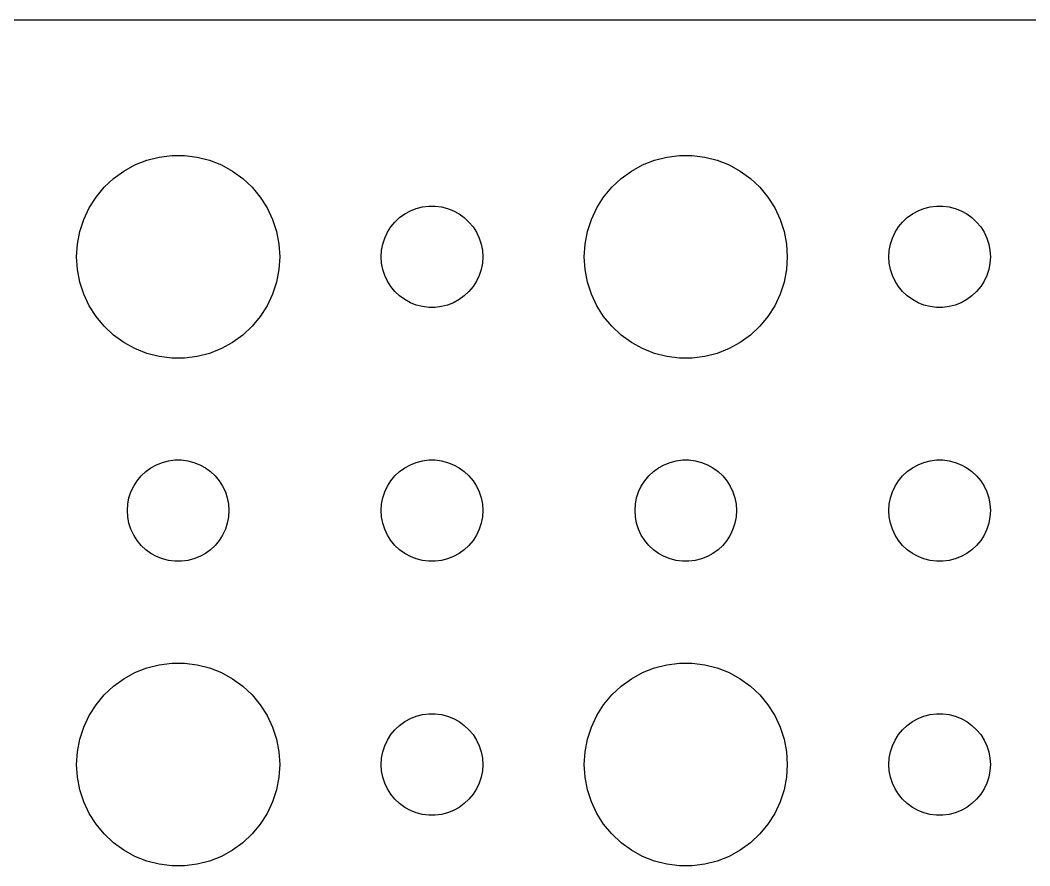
# Model space of a CAD drawing. Header units: metres. Extents: x -112 to 112, y -89 to 89.
# Drawn here: x 25.33 to 55.16, y 64.51 to 89.49 of the extents above; entities that cross this region are included whole.
import ezdxf

# ---------------------------------------------------------------- set-up
doc = ezdxf.new("R2010")
doc.units = ezdxf.units.M

msp = doc.modelspace()

# ---------------------------------------------------------------- linework, layer by layer
for p, q in [((107.314, 89.4901), (-107.314, 89.4901)), ((28.7227, 85.2145), (29.0729, 85.3532)), ((29.0729, 85.3532), (29.4379, 85.4469)), ((29.4379, 85.4469), (29.8116, 85.4941)), ((29.8116, 85.4941), (30.1884, 85.4941)), ((30.1884, 85.4941), (30.5621, 85.4469)), ((30.5621, 85.4469), (30.927, 85.3532)), ((30.927, 85.3532), (31.2773, 85.2145)), ((43.7227, 85.2145), (44.0729, 85.3532)), ((44.0729, 85.3532), (44.4379, 85.4469)), ((44.4379, 85.4469), (44.8116, 85.4941)), ((44.8116, 85.4941), (45.1884, 85.4941)), ((45.1884, 85.4941), (45.5621, 85.4469)), ((45.5621, 85.4469), (45.927, 85.3532)), ((45.927, 85.3532), (46.2773, 85.2145)), ((28.0877, 84.8115), (28.3925, 85.033)), ((28.3925, 85.033), (28.7227, 85.2145)), ((31.2773, 85.2145), (31.6075, 85.033)), ((31.6075, 85.033), (31.9123, 84.8115)), ((43.0877, 84.8115), (43.3925, 85.033)), ((43.3925, 85.033), (43.7227, 85.2145)), ((46.2773, 85.2145), (46.6075, 85.033)), ((46.6075, 85.033), (46.9123, 84.8115)), ((27.8131, 84.5536), (28.0877, 84.8115)), ((31.9123, 84.8115), (32.1869, 84.5536)), ((42.8131, 84.5536), (43.0877, 84.8115)), ((46.9123, 84.8115), (47.1869, 84.5536)), ((27.5729, 84.2634), (27.8131, 84.5536)), ((32.1869, 84.5536), (32.427, 84.2634)), ((42.5729, 84.2634), (42.8131, 84.5536)), ((47.1869, 84.5536), (47.427, 84.2634)), ((27.3711, 83.9453), (27.5729, 84.2634)), ((32.427, 84.2634), (32.6289, 83.9453)), ((42.3711, 83.9453), (42.5729, 84.2634)), ((47.427, 84.2634), (47.6289, 83.9453)), ((27.2107, 83.6044), (27.3711, 83.9453)), ((32.6289, 83.9453), (32.7893, 83.6044)), ((36.6963, 83.7665), (36.8613, 83.8572)), ((36.8613, 83.8572), (37.0365, 83.9266)), ((37.0365, 83.9266), (37.2189, 83.9734)), ((37.2189, 83.9734), (37.4058, 83.997)), ((37.4058, 83.997), (37.5942, 83.997)), ((37.5942, 83.997), (37.7811, 83.9734)), ((37.7811, 83.9734), (37.9635, 83.9266)), ((37.9635, 83.9266), (38.1387, 83.8572)), ((38.1387, 83.8572), (38.3037, 83.7665)), ((42.2107, 83.6044), (42.3711, 83.9453)), ((47.6289, 83.9453), (47.7893, 83.6044)), ((51.6963, 83.7665), (51.8613, 83.8572)), ((51.8613, 83.8572), (52.0365, 83.9266)), ((52.0365, 83.9266), (52.2189, 83.9734)), ((52.2189, 83.9734), (52.4058, 83.997)), ((52.4058, 83.997), (52.5942, 83.997)), ((52.5942, 83.997), (52.7811, 83.9734)), ((52.7811, 83.9734), (52.9635, 83.9266)), ((52.9635, 83.9266), (53.1387, 83.8572)), ((53.1387, 83.8572), (53.3037, 83.7665)), ((27.0942, 83.2461), (27.2107, 83.6044)), ((32.7893, 83.6044), (32.9057, 83.2461)), ((36.4065, 83.5268), (36.5439, 83.6558)), ((36.5439, 83.6558), (36.6963, 83.7665)), ((38.3037, 83.7665), (38.4561, 83.6558)), ((38.4561, 83.6558), (38.5934, 83.5268)), ((42.0942, 83.2461), (42.2107, 83.6044)), ((47.7893, 83.6044), (47.9057, 83.2461)), ((51.4065, 83.5268), (51.5439, 83.6558)), ((51.5439, 83.6558), (51.6963, 83.7665)), ((53.3037, 83.7665), (53.4561, 83.6558)), ((53.4561, 83.6558), (53.5934, 83.5268)), ((27.0237, 82.876), (27.0942, 83.2461)), ((32.9057, 83.2461), (32.9763, 82.876)), ((36.1855, 83.2226), (36.2865, 83.3817)), ((36.2865, 83.3817), (36.4065, 83.5268)), ((38.5934, 83.5268), (38.7135, 83.3817)), ((38.7135, 83.3817), (38.8145, 83.2226)), ((42.0237, 82.876), (42.0942, 83.2461)), ((47.9057, 83.2461), (47.9763, 82.876)), ((51.1855, 83.2226), (51.2865, 83.3817)), ((51.2865, 83.3817), (51.4065, 83.5268)), ((53.5934, 83.5268), (53.7135, 83.3817)), ((53.7135, 83.3817), (53.8145, 83.2226)), ((36.0471, 82.873), (36.1053, 83.0522)), ((36.1053, 83.0522), (36.1855, 83.2226)), ((38.8145, 83.2226), (38.8947, 83.0522)), ((38.8947, 83.0522), (38.9529, 82.873)), ((51.0471, 82.873), (51.1053, 83.0522)), ((51.1053, 83.0522), (51.1855, 83.2226)), ((53.8145, 83.2226), (53.8947, 83.0522)), ((53.8947, 83.0522), (53.9529, 82.873)), ((27, 82.5), (27.0237, 82.876)), ((32.9763, 82.876), (33, 82.5)), ((36, 82.5), (36.0118, 82.688)), ((36.0118, 82.688), (36.0471, 82.873)), ((38.9529, 82.873), (38.9882, 82.688)), ((38.9882, 82.688), (39, 82.5)), ((42, 82.5), (42.0237, 82.876)), ((47.9763, 82.876), (48, 82.5)), ((51, 82.5), (51.0118, 82.688)), ((51.0118, 82.688), (51.0471, 82.873)), ((53.9529, 82.873), (53.9882, 82.688)), ((53.9882, 82.688), (54, 82.5)), ((27.0237, 82.124), (27, 82.5)), ((33, 82.5), (32.9763, 82.124)), ((36.0118, 82.312), (36, 82.5)), ((39, 82.5), (38.9882, 82.312)), ((42.0237, 82.124), (42, 82.5)), ((48, 82.5), (47.9763, 82.124)), ((51.0118, 82.312), (51, 82.5)), ((54, 82.5), (53.9882, 82.312)), ((27.0942, 81.7539), (27.0237, 82.124)), ((32.9763, 82.124), (32.9057, 81.7539)), ((36.0471, 82.127), (36.0118, 82.312)), ((36.1053, 81.9478), (36.0471, 82.127)), ((38.9529, 82.127), (38.8947, 81.9478)), ((38.9882, 82.312), (38.9529, 82.127)), ((42.0942, 81.7539), (42.0237, 82.124)), ((47.9763, 82.124), (47.9057, 81.7539)), ((51.0471, 82.127), (51.0118, 82.312)), ((51.1053, 81.9478), (51.0471, 82.127)), ((53.9529, 82.127), (53.8947, 81.9478)), ((53.9882, 82.312), (53.9529, 82.127)), ((27.2107, 81.3956), (27.0942, 81.7539)), ((32.9057, 81.7539), (32.7893, 81.3956)), ((36.1855, 81.7774), (36.1053, 81.9478)), ((36.2865, 81.6183), (36.1855, 81.7774)), ((38.8145, 81.7774), (38.7135, 81.6183)), ((38.8947, 81.9478), (38.8145, 81.7774)), ((42.2107, 81.3956), (42.0942, 81.7539)), ((47.9057, 81.7539), (47.7893, 81.3956)), ((51.1855, 81.7774), (51.1053, 81.9478)), ((51.2865, 81.6183), (51.1855, 81.7774)), ((53.8145, 81.7774), (53.7135, 81.6183)), ((53.8947, 81.9478), (53.8145, 81.7774)), ((36.4065, 81.4732), (36.2865, 81.6183)), ((36.5439, 81.3442), (36.4065, 81.4732)), ((38.5934, 81.4732), (38.4561, 81.3442)), ((38.7135, 81.6183), (38.5934, 81.4732)), ((51.4065, 81.4732), (51.2865, 81.6183)), ((51.5439, 81.3442), (51.4065, 81.4732)), ((53.5934, 81.4732), (53.4561, 81.3442)), ((53.7135, 81.6183), (53.5934, 81.4732)), ((27.3711, 81.0547), (27.2107, 81.3956)), ((32.7893, 81.3956), (32.6289, 81.0547)), ((36.6963, 81.2335), (36.5439, 81.3442)), ((36.8613, 81.1428), (36.6963, 81.2335)), ((38.3037, 81.2335), (38.1387, 81.1428)), ((38.4561, 81.3442), (38.3037, 81.2335)), ((42.3711, 81.0547), (42.2107, 81.3956)), ((47.7893, 81.3956), (47.6289, 81.0547)), ((51.6963, 81.2335), (51.5439, 81.3442)), ((51.8613, 81.1428), (51.6963, 81.2335)), ((53.3037, 81.2335), (53.1387, 81.1428)), ((53.4561, 81.3442), (53.3037, 81.2335)), ((27.5729, 80.7366), (27.3711, 81.0547)), ((32.6289, 81.0547), (32.427, 80.7366)), ((37.0365, 81.0734), (36.8613, 81.1428)), ((37.2189, 81.0266), (37.0365, 81.0734)), ((37.4058, 81.003), (37.2189, 81.0266)), ((37.5942, 81.003), (37.4058, 81.003)), ((37.7811, 81.0266), (37.5942, 81.003)), ((37.9635, 81.0734), (37.7811, 81.0266)), ((38.1387, 81.1428), (37.9635, 81.0734)), ((42.5729, 80.7366), (42.3711, 81.0547)), ((47.6289, 81.0547), (47.427, 80.7366)), ((52.0365, 81.0734), (51.8613, 81.1428)), ((52.2189, 81.0266), (52.0365, 81.0734)), ((52.4058, 81.003), (52.2189, 81.0266)), ((52.5942, 81.003), (52.4058, 81.003)), ((52.7811, 81.0266), (52.5942, 81.003)), ((52.9635, 81.0734), (52.7811, 81.0266)), ((53.1387, 81.1428), (52.9635, 81.0734)), ((27.8131, 80.4464), (27.5729, 80.7366)), ((32.427, 80.7366), (32.1869, 80.4464)), ((42.8131, 80.4464), (42.5729, 80.7366)), ((47.427, 80.7366), (47.1869, 80.4464)), ((28.0877, 80.1885), (27.8131, 80.4464)), ((32.1869, 80.4464), (31.9123, 80.1885)), ((43.0877, 80.1885), (42.8131, 80.4464)), ((47.1869, 80.4464), (46.9123, 80.1885)), ((28.3925, 79.967), (28.0877, 80.1885)), ((28.7227, 79.7855), (28.3925, 79.967)), ((31.6075, 79.967), (31.2773, 79.7855)), ((31.9123, 80.1885), (31.6075, 79.967)), ((43.3925, 79.967), (43.0877, 80.1885)), ((43.7227, 79.7855), (43.3925, 79.967)), ((46.6075, 79.967), (46.2773, 79.7855)), ((46.9123, 80.1885), (46.6075, 79.967)), ((29.0729, 79.6468), (28.7227, 79.7855)), ((31.2773, 79.7855), (30.927, 79.6468)), ((44.0729, 79.6468), (43.7227, 79.7855)), ((46.2773, 79.7855), (45.927, 79.6468)), ((29.4379, 79.5531), (29.0729, 79.6468)), ((29.8116, 79.5059), (29.4379, 79.5531)), ((30.1884, 79.5059), (29.8116, 79.5059)), ((30.5621, 79.5531), (30.1884, 79.5059)), ((30.927, 79.6468), (30.5621, 79.5531)), ((44.4379, 79.5531), (44.0729, 79.6468)), ((44.8116, 79.5059), (44.4379, 79.5531)), ((45.1884, 79.5059), (44.8116, 79.5059)), ((45.5621, 79.5531), (45.1884, 79.5059)), ((45.927, 79.6468), (45.5621, 79.5531)), ((29.3613, 76.3572), (29.5365, 76.4266)), ((29.5365, 76.4266), (29.7189, 76.4734)), ((29.7189, 76.4734), (29.9058, 76.497)), ((29.9058, 76.497), (30.0942, 76.497)), ((30.0942, 76.497), (30.2811, 76.4734)), ((30.2811, 76.4734), (30.4635, 76.4266)), ((30.4635, 76.4266), (30.6387, 76.3572)), ((36.8613, 76.3572), (37.0365, 76.4266)), ((37.0365, 76.4266), (37.2189, 76.4734)), ((37.2189, 76.4734), (37.4058, 76.497)), ((37.4058, 76.497), (37.5942, 76.497)), ((37.5942, 76.497), (37.7811, 76.4734)), ((37.7811, 76.4734), (37.9635, 76.4266)), ((37.9635, 76.4266), (38.1387, 76.3572)), ((44.3613, 76.3572), (44.5365, 76.4266)), ((44.5365, 76.4266), (44.7189, 76.4734)), ((44.7189, 76.4734), (44.9058, 76.497)), ((44.9058, 76.497), (45.0942, 76.497)), ((45.0942, 76.497), (45.2811, 76.4734)), ((45.2811, 76.4734), (45.4635, 76.4266)), ((45.4635, 76.4266), (45.6387, 76.3572)), ((51.8613, 76.3572), (52.0365, 76.4266)), ((52.0365, 76.4266), (52.2189, 76.4734)), ((52.2189, 76.4734), (52.4058, 76.497)), ((52.4058, 76.497), (52.5942, 76.497)), ((52.5942, 76.497), (52.7811, 76.4734)), ((52.7811, 76.4734), (52.9635, 76.4266)), ((52.9635, 76.4266), (53.1387, 76.3572)), ((28.9065, 76.0268), (29.0439, 76.1558)), ((29.0439, 76.1558), (29.1963, 76.2665)), ((29.1963, 76.2665), (29.3613, 76.3572)), ((30.6387, 76.3572), (30.8037, 76.2665)), ((30.8037, 76.2665), (30.9561, 76.1558)), ((30.9561, 76.1558), (31.0934, 76.0268)), ((36.4065, 76.0268), (36.5439, 76.1558)), ((36.5439, 76.1558), (36.6963, 76.2665)), ((36.6963, 76.2665), (36.8613, 76.3572)), ((38.1387, 76.3572), (38.3037, 76.2665)), ((38.3037, 76.2665), (38.4561, 76.1558)), ((38.4561, 76.1558), (38.5934, 76.0268)), ((43.9065, 76.0268), (44.0439, 76.1558)), ((44.0439, 76.1558), (44.1963, 76.2665)), ((44.1963, 76.2665), (44.3613, 76.3572)), ((45.6387, 76.3572), (45.8037, 76.2665)), ((45.8037, 76.2665), (45.9561, 76.1558)), ((45.9561, 76.1558), (46.0934, 76.0268)), ((51.4065, 76.0268), (51.5439, 76.1558)), ((51.5439, 76.1558), (51.6963, 76.2665)), ((51.6963, 76.2665), (51.8613, 76.3572)), ((53.1387, 76.3572), (53.3037, 76.2665)), ((53.3037, 76.2665), (53.4561, 76.1558)), ((53.4561, 76.1558), (53.5934, 76.0268)), ((28.6855, 75.7226), (28.7865, 75.8817)), ((28.7865, 75.8817), (28.9065, 76.0268)), ((31.0934, 76.0268), (31.2135, 75.8817)), ((31.2135, 75.8817), (31.3145, 75.7226)), ((36.1855, 75.7226), (36.2865, 75.8817)), ((36.2865, 75.8817), (36.4065, 76.0268)), ((38.5934, 76.0268), (38.7135, 75.8817)), ((38.7135, 75.8817), (38.8145, 75.7226)), ((43.6855, 75.7226), (43.7865, 75.8817)), ((43.7865, 75.8817), (43.9065, 76.0268)), ((46.0934, 76.0268), (46.2135, 75.8817)), ((46.2135, 75.8817), (46.3145, 75.7226)), ((51.1855, 75.7226), (51.2865, 75.8817)), ((51.2865, 75.8817), (51.4065, 76.0268)), ((53.5934, 76.0268), (53.7135, 75.8817)), ((53.7135, 75.8817), (53.8145, 75.7226)), ((28.5471, 75.373), (28.6053, 75.5522)), ((28.6053, 75.5522), (28.6855, 75.7226)), ((31.3145, 75.7226), (31.3947, 75.5522)), ((31.3947, 75.5522), (31.4529, 75.373)), ((36.0471, 75.373), (36.1053, 75.5522)), ((36.1053, 75.5522), (36.1855, 75.7226)), ((38.8145, 75.7226), (38.8947, 75.5522)), ((38.8947, 75.5522), (38.9529, 75.373)), ((43.5471, 75.373), (43.6053, 75.5522)), ((43.6053, 75.5522), (43.6855, 75.7226)), ((46.3145, 75.7226), (46.3947, 75.5522)), ((46.3947, 75.5522), (46.4529, 75.373)), ((51.0471, 75.373), (51.1053, 75.5522)), ((51.1053, 75.5522), (51.1855, 75.7226)), ((53.8145, 75.7226), (53.8947, 75.5522)), ((53.8947, 75.5522), (53.9529, 75.373)), ((28.5, 75), (28.5118, 75.188)), ((28.5118, 75.188), (28.5471, 75.373)), ((31.4529, 75.373), (31.4882, 75.188)), ((31.4882, 75.188), (31.5, 75)), ((36, 75), (36.0118, 75.188)), ((36.0118, 75.188), (36.0471, 75.373)), ((38.9529, 75.373), (38.9882, 75.188)), ((38.9882, 75.188), (39, 75)), ((43.5, 75), (43.5118, 75.188)), ((43.5118, 75.188), (43.5471, 75.373)), ((46.4529, 75.373), (46.4882, 75.188)), ((46.4882, 75.188), (46.5, 75)), ((51, 75), (51.0118, 75.188)), ((51.0118, 75.188), (51.0471, 75.373)), ((53.9529, 75.373), (53.9882, 75.188)), ((53.9882, 75.188), (54, 75)), ((28.5118, 74.812), (28.5, 75)), ((31.5, 75), (31.4882, 74.812)), ((36.0118, 74.812), (36, 75)), ((39, 75), (38.9882, 74.812)), ((43.5118, 74.812), (43.5, 75)), ((46.5, 75), (46.4882, 74.812)), ((51.0118, 74.812), (51, 75)), ((54, 75), (53.9882, 74.812)), ((28.5471, 74.627), (28.5118, 74.812)), ((28.6053, 74.4478), (28.5471, 74.627)), ((31.4529, 74.627), (31.3947, 74.4478)), ((31.4882, 74.812), (31.4529, 74.627)), ((36.0471, 74.627), (36.0118, 74.812)), ((36.1053, 74.4478), (36.0471, 74.627)), ((38.9529, 74.627), (38.8947, 74.4478)), ((38.9882, 74.812), (38.9529, 74.627)), ((43.5471, 74.627), (43.5118, 74.812)), ((43.6053, 74.4478), (43.5471, 74.627)), ((46.4529, 74.627), (46.3947, 74.4478)), ((46.4882, 74.812), (46.4529, 74.627)), ((51.0471, 74.627), (51.0118, 74.812)), ((51.1053, 74.4478), (51.0471, 74.627)), ((53.9529, 74.627), (53.8947, 74.4478)), ((53.9882, 74.812), (53.9529, 74.627)), ((28.6855, 74.2774), (28.6053, 74.4478)), ((31.3947, 74.4478), (31.3145, 74.2774)), ((36.1855, 74.2774), (36.1053, 74.4478)), ((38.8947, 74.4478), (38.8145, 74.2774)), ((43.6855, 74.2774), (43.6053, 74.4478)), ((46.3947, 74.4478), (46.3145, 74.2774)), ((51.1855, 74.2774), (51.1053, 74.4478)), ((53.8947, 74.4478), (53.8145, 74.2774)), ((28.7865, 74.1183), (28.6855, 74.2774)), ((28.9065, 73.9732), (28.7865, 74.1183)), ((31.2135, 74.1183), (31.0934, 73.9732)), ((31.3145, 74.2774), (31.2135, 74.1183)), ((36.2865, 74.1183), (36.1855, 74.2774)), ((36.4065, 73.9732), (36.2865, 74.1183)), ((38.7135, 74.1183), (38.5934, 73.9732)), ((38.8145, 74.2774), (38.7135, 74.1183)), ((43.7865, 74.1183), (43.6855, 74.2774)), ((43.9065, 73.9732), (43.7865, 74.1183)), ((46.2135, 74.1183), (46.0934, 73.9732)), ((46.3145, 74.2774), (46.2135, 74.1183)), ((51.2865, 74.1183), (51.1855, 74.2774)), ((51.4065, 73.9732), (51.2865, 74.1183)), ((53.7135, 74.1183), (53.5934, 73.9732)), ((53.8145, 74.2774), (53.7135, 74.1183)), ((29.0439, 73.8442), (28.9065, 73.9732)), ((29.1963, 73.7335), (29.0439, 73.8442)), ((29.3613, 73.6428), (29.1963, 73.7335)), ((30.8037, 73.7335), (30.6387, 73.6428)), ((30.9561, 73.8442), (30.8037, 73.7335)), ((31.0934, 73.9732), (30.9561, 73.8442)), ((36.5439, 73.8442), (36.4065, 73.9732)), ((36.6963, 73.7335), (36.5439, 73.8442)), ((36.8613, 73.6428), (36.6963, 73.7335)), ((38.3037, 73.7335), (38.1387, 73.6428)), ((38.4561, 73.8442), (38.3037, 73.7335)), ((38.5934, 73.9732), (38.4561, 73.8442)), ((44.0439, 73.8442), (43.9065, 73.9732)), ((44.1963, 73.7335), (44.0439, 73.8442)), ((44.3613, 73.6428), (44.1963, 73.7335)), ((45.8037, 73.7335), (45.6387, 73.6428)), ((45.9561, 73.8442), (45.8037, 73.7335)), ((46.0934, 73.9732), (45.9561, 73.8442)), ((51.5439, 73.8442), (51.4065, 73.9732)), ((51.6963, 73.7335), (51.5439, 73.8442)), ((51.8613, 73.6428), (51.6963, 73.7335)), ((53.3037, 73.7335), (53.1387, 73.6428)), ((53.4561, 73.8442), (53.3037, 73.7335)), ((53.5934, 73.9732), (53.4561, 73.8442)), ((29.5365, 73.5734), (29.3613, 73.6428)), ((29.7189, 73.5266), (29.5365, 73.5734)), ((29.9058, 73.503), (29.7189, 73.5266)), ((30.0942, 73.503), (29.9058, 73.503)), ((30.2811, 73.5266), (30.0942, 73.503)), ((30.4635, 73.5734), (30.2811, 73.5266)), ((30.6387, 73.6428), (30.4635, 73.5734)), ((37.0365, 73.5734), (36.8613, 73.6428)), ((37.2189, 73.5266), (37.0365, 73.5734)), ((37.4058, 73.503), (37.2189, 73.5266)), ((37.5942, 73.503), (37.4058, 73.503)), ((37.7811, 73.5266), (37.5942, 73.503)), ((37.9635, 73.5734), (37.7811, 73.5266)), ((38.1387, 73.6428), (37.9635, 73.5734)), ((44.5365, 73.5734), (44.3613, 73.6428)), ((44.7189, 73.5266), (44.5365, 73.5734)), ((44.9058, 73.503), (44.7189, 73.5266)), ((45.0942, 73.503), (44.9058, 73.503)), ((45.2811, 73.5266), (45.0942, 73.503)), ((45.4635, 73.5734), (45.2811, 73.5266)), ((45.6387, 73.6428), (45.4635, 73.5734)), ((52.0365, 73.5734), (51.8613, 73.6428)), ((52.2189, 73.5266), (52.0365, 73.5734)), ((52.4058, 73.503), (52.2189, 73.5266)), ((52.5942, 73.503), (52.4058, 73.503)), ((52.7811, 73.5266), (52.5942, 73.503)), ((52.9635, 73.5734), (52.7811, 73.5266)), ((53.1387, 73.6428), (52.9635, 73.5734)), ((29.0729, 70.3532), (29.4379, 70.4469)), ((29.4379, 70.4469), (29.8116, 70.4941)), ((29.8116, 70.4941), (30.1884, 70.4941)), ((30.1884, 70.4941), (30.5621, 70.4469)), ((30.5621, 70.4469), (30.927, 70.3532)), ((44.0729, 70.3532), (44.4379, 70.4469)), ((44.4379, 70.4469), (44.8116, 70.4941)), ((44.8116, 70.4941), (45.1884, 70.4941)), ((45.1884, 70.4941), (45.5621, 70.4469)), ((45.5621, 70.4469), (45.927, 70.3532)), ((28.3925, 70.033), (28.7227, 70.2145)), ((28.7227, 70.2145), (29.0729, 70.3532)), ((30.927, 70.3532), (31.2773, 70.2145)), ((31.2773, 70.2145), (31.6075, 70.033)), ((43.3925, 70.033), (43.7227, 70.2145)), ((43.7227, 70.2145), (44.0729, 70.3532)), ((45.927, 70.3532), (46.2773, 70.2145)), ((46.2773, 70.2145), (46.6075, 70.033)), ((27.8131, 69.5536), (28.0877, 69.8115)), ((28.0877, 69.8115), (28.3925, 70.033)), ((31.6075, 70.033), (31.9123, 69.8115)), ((31.9123, 69.8115), (32.1869, 69.5536)), ((42.8131, 69.5536), (43.0877, 69.8115)), ((43.0877, 69.8115), (43.3925, 70.033)), ((46.6075, 70.033), (46.9123, 69.8115)), ((46.9123, 69.8115), (47.1869, 69.5536)), ((27.5729, 69.2634), (27.8131, 69.5536)), ((32.1869, 69.5536), (32.427, 69.2634)), ((42.5729, 69.2634), (42.8131, 69.5536)), ((47.1869, 69.5536), (47.427, 69.2634)), ((27.3711, 68.9453), (27.5729, 69.2634)), ((32.427, 69.2634), (32.6289, 68.9453)), ((42.3711, 68.9453), (42.5729, 69.2634)), ((47.427, 69.2634), (47.6289, 68.9453)), ((27.2107, 68.6044), (27.3711, 68.9453)), ((32.6289, 68.9453), (32.7893, 68.6044)), ((36.8613, 68.8572), (37.0365, 68.9266)), ((37.0365, 68.9266), (37.2189, 68.9734)), ((37.2189, 68.9734), (37.4058, 68.997)), ((37.4058, 68.997), (37.5942, 68.997)), ((37.5942, 68.997), (37.7811, 68.9734)), ((37.7811, 68.9734), (37.9635, 68.9266)), ((37.9635, 68.9266), (38.1387, 68.8572)), ((42.2107, 68.6044), (42.3711, 68.9453)), ((47.6289, 68.9453), (47.7893, 68.6044)), ((51.8613, 68.8572), (52.0365, 68.9266)), ((52.0365, 68.9266), (52.2189, 68.9734)), ((52.2189, 68.9734), (52.4058, 68.997)), ((52.4058, 68.997), (52.5942, 68.997)), ((52.5942, 68.997), (52.7811, 68.9734)), ((52.7811, 68.9734), (52.9635, 68.9266)), ((52.9635, 68.9266), (53.1387, 68.8572)), ((36.4065, 68.5268), (36.5439, 68.6558)), ((36.5439, 68.6558), (36.6963, 68.7665)), ((36.6963, 68.7665), (36.8613, 68.8572)), ((38.1387, 68.8572), (38.3037, 68.7665)), ((38.3037, 68.7665), (38.4561, 68.6558)), ((38.4561, 68.6558), (38.5934, 68.5268)), ((51.4065, 68.5268), (51.5439, 68.6558)), ((51.5439, 68.6558), (51.6963, 68.7665)), ((51.6963, 68.7665), (51.8613, 68.8572)), ((53.1387, 68.8572), (53.3037, 68.7665)), ((53.3037, 68.7665), (53.4561, 68.6558)), ((53.4561, 68.6558), (53.5934, 68.5268)), ((27.0942, 68.2461), (27.2107, 68.6044)), ((32.7893, 68.6044), (32.9057, 68.2461)), ((36.1855, 68.2226), (36.2865, 68.3817)), ((36.2865, 68.3817), (36.4065, 68.5268)), ((38.5934, 68.5268), (38.7135, 68.3817)), ((38.7135, 68.3817), (38.8145, 68.2226)), ((42.0942, 68.2461), (42.2107, 68.6044)), ((47.7893, 68.6044), (47.9057, 68.2461)), ((51.1855, 68.2226), (51.2865, 68.3817)), ((51.2865, 68.3817), (51.4065, 68.5268)), ((53.5934, 68.5268), (53.7135, 68.3817)), ((53.7135, 68.3817), (53.8145, 68.2226)), ((27.0237, 67.876), (27.0942, 68.2461)), ((32.9057, 68.2461), (32.9763, 67.876)), ((36.0471, 67.873), (36.1053, 68.0522)), ((36.1053, 68.0522), (36.1855, 68.2226)), ((38.8145, 68.2226), (38.8947, 68.0522)), ((38.8947, 68.0522), (38.9529, 67.873)), ((42.0237, 67.876), (42.0942, 68.2461)), ((47.9057, 68.2461), (47.9763, 67.876)), ((51.0471, 67.873), (51.1053, 68.0522)), ((51.1053, 68.0522), (51.1855, 68.2226)), ((53.8145, 68.2226), (53.8947, 68.0522)), ((53.8947, 68.0522), (53.9529, 67.873)), ((27, 67.5), (27.0237, 67.876)), ((32.9763, 67.876), (33, 67.5)), ((36.0118, 67.688), (36.0471, 67.873)), ((38.9529, 67.873), (38.9882, 67.688)), ((42, 67.5), (42.0237, 67.876)), ((47.9763, 67.876), (48, 67.5)), ((51.0118, 67.688), (51.0471, 67.873)), ((53.9529, 67.873), (53.9882, 67.688)), ((27.0237, 67.124), (27, 67.5)), ((33, 67.5), (32.9763, 67.124)), ((36, 67.5), (36.0118, 67.688)), ((36.0118, 67.312), (36, 67.5)), ((38.9882, 67.688), (39, 67.5)), ((39, 67.5), (38.9882, 67.312)), ((42.0237, 67.124), (42, 67.5)), ((48, 67.5), (47.9763, 67.124)), ((51, 67.5), (51.0118, 67.688)), ((51.0118, 67.312), (51, 67.5)), ((53.9882, 67.688), (54, 67.5)), ((54, 67.5), (53.9882, 67.312)), ((27.0942, 66.7539), (27.0237, 67.124)), ((32.9763, 67.124), (32.9057, 66.7539)), ((36.0471, 67.127), (36.0118, 67.312)), ((36.1053, 66.9478), (36.0471, 67.127)), ((38.9529, 67.127), (38.8947, 66.9478)), ((38.9882, 67.312), (38.9529, 67.127)), ((42.0942, 66.7539), (42.0237, 67.124)), ((47.9763, 67.124), (47.9057, 66.7539)), ((51.0471, 67.127), (51.0118, 67.312)), ((51.1053, 66.9478), (51.0471, 67.127)), ((53.9529, 67.127), (53.8947, 66.9478)), ((53.9882, 67.312), (53.9529, 67.127)), ((36.1855, 66.7774), (36.1053, 66.9478)), ((38.8947, 66.9478), (38.8145, 66.7774)), ((51.1855, 66.7774), (51.1053, 66.9478)), ((53.8947, 66.9478), (53.8145, 66.7774)), ((27.2107, 66.3956), (27.0942, 66.7539)), ((32.9057, 66.7539), (32.7893, 66.3956)), ((36.2865, 66.6183), (36.1855, 66.7774)), ((36.4065, 66.4732), (36.2865, 66.6183)), ((38.7135, 66.6183), (38.5934, 66.4732)), ((38.8145, 66.7774), (38.7135, 66.6183)), ((42.2107, 66.3956), (42.0942, 66.7539)), ((47.9057, 66.7539), (47.7893, 66.3956)), ((51.2865, 66.6183), (51.1855, 66.7774)), ((51.4065, 66.4732), (51.2865, 66.6183)), ((53.7135, 66.6183), (53.5934, 66.4732)), ((53.8145, 66.7774), (53.7135, 66.6183)), ((27.3711, 66.0547), (27.2107, 66.3956)), ((32.7893, 66.3956), (32.6289, 66.0547)), ((36.5439, 66.3442), (36.4065, 66.4732)), ((36.6963, 66.2335), (36.5439, 66.3442)), ((36.8613, 66.1428), (36.6963, 66.2335)), ((38.3037, 66.2335), (38.1387, 66.1428)), ((38.4561, 66.3442), (38.3037, 66.2335)), ((38.5934, 66.4732), (38.4561, 66.3442)), ((42.3711, 66.0547), (42.2107, 66.3956)), ((47.7893, 66.3956), (47.6289, 66.0547)), ((51.5439, 66.3442), (51.4065, 66.4732)), ((51.6963, 66.2335), (51.5439, 66.3442)), ((51.8613, 66.1428), (51.6963, 66.2335)), ((53.3037, 66.2335), (53.1387, 66.1428)), ((53.4561, 66.3442), (53.3037, 66.2335)), ((53.5934, 66.4732), (53.4561, 66.3442)), ((27.5729, 65.7366), (27.3711, 66.0547)), ((32.6289, 66.0547), (32.427, 65.7366)), ((37.0365, 66.0734), (36.8613, 66.1428)), ((37.2189, 66.0266), (37.0365, 66.0734)), ((37.4058, 66.003), (37.2189, 66.0266)), ((37.5942, 66.003), (37.4058, 66.003)), ((37.7811, 66.0266), (37.5942, 66.003)), ((37.9635, 66.0734), (37.7811, 66.0266)), ((38.1387, 66.1428), (37.9635, 66.0734)), ((42.5729, 65.7366), (42.3711, 66.0547)), ((47.6289, 66.0547), (47.427, 65.7366)), ((52.0365, 66.0734), (51.8613, 66.1428)), ((52.2189, 66.0266), (52.0365, 66.0734)), ((52.4058, 66.003), (52.2189, 66.0266)), ((52.5942, 66.003), (52.4058, 66.003)), ((52.7811, 66.0266), (52.5942, 66.003)), ((52.9635, 66.0734), (52.7811, 66.0266)), ((53.1387, 66.1428), (52.9635, 66.0734)), ((27.8131, 65.4464), (27.5729, 65.7366)), ((32.427, 65.7366), (32.1869, 65.4464)), ((42.8131, 65.4464), (42.5729, 65.7366)), ((47.427, 65.7366), (47.1869, 65.4464)), ((28.0877, 65.1885), (27.8131, 65.4464)), ((32.1869, 65.4464), (31.9123, 65.1885)), ((43.0877, 65.1885), (42.8131, 65.4464)), ((47.1869, 65.4464), (46.9123, 65.1885)), ((28.3925, 64.967), (28.0877, 65.1885)), ((31.9123, 65.1885), (31.6075, 64.967)), ((43.3925, 64.967), (43.0877, 65.1885)), ((46.9123, 65.1885), (46.6075, 64.967)), ((28.7227, 64.7855), (28.3925, 64.967)), ((29.0729, 64.6468), (28.7227, 64.7855)), ((31.2773, 64.7855), (30.927, 64.6468)), ((31.6075, 64.967), (31.2773, 64.7855)), ((43.7227, 64.7855), (43.3925, 64.967)), ((44.0729, 64.6468), (43.7227, 64.7855)), ((46.2773, 64.7855), (45.927, 64.6468)), ((46.6075, 64.967), (46.2773, 64.7855)), ((29.4379, 64.5531), (29.0729, 64.6468)), ((29.8116, 64.5059), (29.4379, 64.5531)), ((30.1884, 64.5059), (29.8116, 64.5059)), ((30.5621, 64.5531), (30.1884, 64.5059)), ((30.927, 64.6468), (30.5621, 64.5531)), ((44.4379, 64.5531), (44.0729, 64.6468)), ((44.8116, 64.5059), (44.4379, 64.5531)), ((45.1884, 64.5059), (44.8116, 64.5059)), ((45.5621, 64.5531), (45.1884, 64.5059)), ((45.927, 64.6468), (45.5621, 64.5531))]:
    msp.add_line(p, q)

doc.saveas('drawing.dxf')
